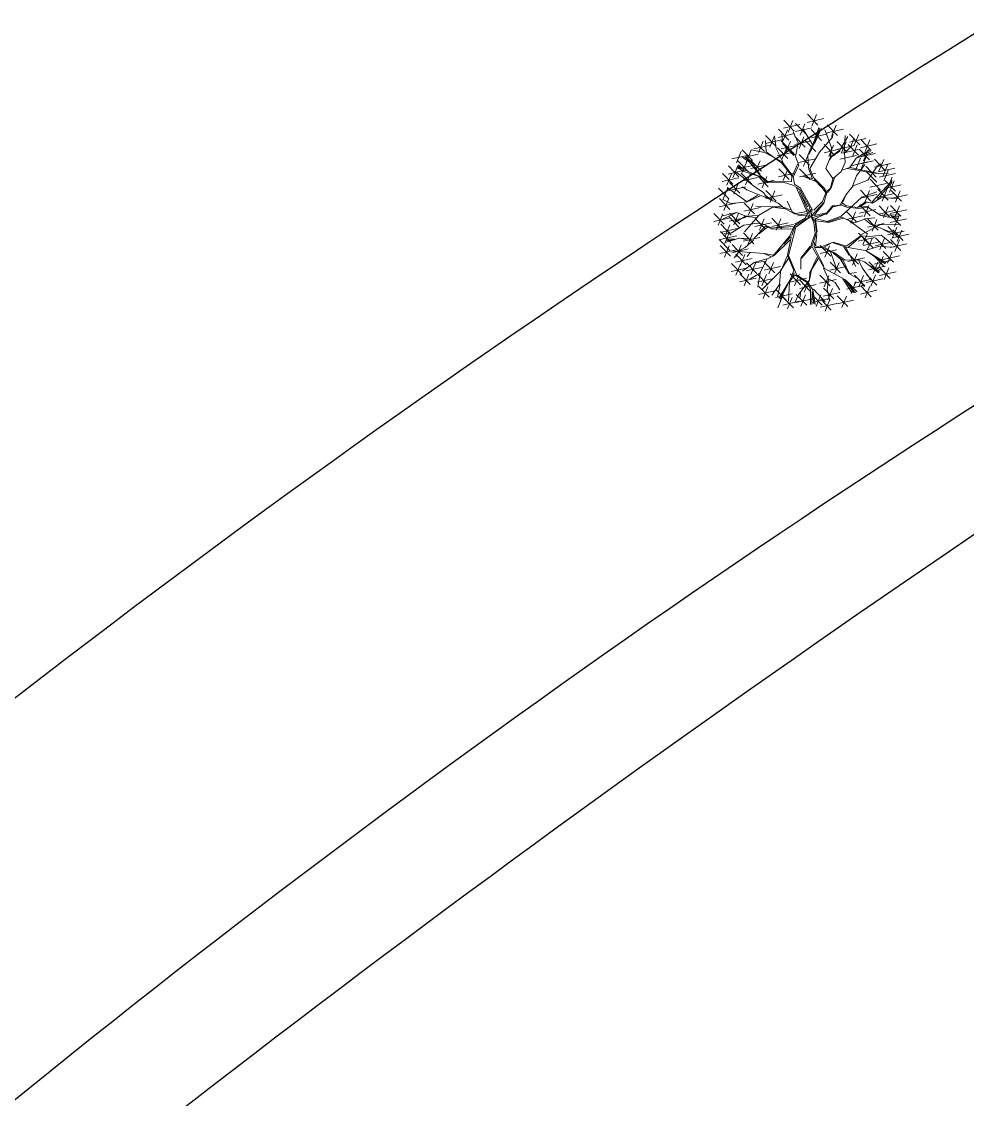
# Model space of a CAD drawing. Extents: x 2080 to 102399, y 2071 to 93424.
# Drawn here: x 83974 to 84515, y 83108 to 83724 of the extents above; entities that cross this region are included whole.
import ezdxf

# ---------------------------------------------------------------- set-up
doc = ezdxf.new("R2010")
doc.units = 0
doc.header["$LTSCALE"] = 20
doc.header["$MEASUREMENT"] = 0
doc.layers.add('Mango tree', color=96, linetype='Continuous', lineweight=5)
doc.layers.add('tree', color=60, linetype='Continuous', lineweight=0)
doc.layers.add('road', color=2, linetype='Continuous')

# ---------------------------------------------------------------- blocks, each defined once
blk = doc.blocks.new('TREE')
at = {"layer": 'tree', "linetype": 'ByBlock'}
for p, q in [((-0.0327, 0.7068), (0.0625, 0.6302)), ((-0.273, 0.5454), (-0.2587, 0.6528)), ((-0.2053, 0.6174), (-0.1194, 0.6422)), ((-0.2048, 0.6602), (-0.1095, 0.5837)), ((-0.1725, 0.5879), (-0.1582, 0.6953)), ((-0.1354, 0.6173), (-0.0495, 0.6422)), ((-0.1348, 0.6602), (-0.0396, 0.5836)), ((-0.1025, 0.5879), (-0.0882, 0.6953)), ((-0.0889, 0.4612), (-0.0874, 0.6348)), ((-0.0628, 0.6311), (0.0325, 0.5545)), ((-0.0548, 0.6426), (-0.0517, 0.5903)), ((-0.0469, 0.6439), (-0.0466, 0.6107)), ((-0.0424, 0.6), (-0.0354, 0.6435)), ((-0.0333, 0.6639), (0.0526, 0.6888)), ((-0.0305, 0.5588), (-0.0162, 0.6662)), ((0.0172, 0.6129), (0.1031, 0.6378)), ((0.0177, 0.6558), (0.113, 0.5792)), ((0.0289, 0.5925), (0.0229, 0.6448)), ((0.035, 0.6411), (0.0325, 0.5878)), ((0.0438, 0.6368), (0.0385, 0.586)), ((0.05, 0.5835), (0.0643, 0.6908)), ((0.1505, 0.5516), (0.1053, 0.6391)), ((0.1233, 0.6286), (0.2185, 0.552)), ((0.1556, 0.5563), (0.1699, 0.6636)), ((-0.4375, 0.4563), (-0.4232, 0.5636)), ((-0.3611, 0.5644), (-0.2658, 0.4878)), ((-0.3288, 0.4921), (-0.3145, 0.5995)), ((-0.3058, 0.5749), (-0.2199, 0.5997)), ((-0.2903, 0.5111), (-0.303, 0.5704)), ((-0.2242, 0.5369), (-0.1383, 0.5618)), ((-0.2237, 0.5798), (-0.1284, 0.5032)), ((-0.2072, 0.4328), (-0.2166, 0.6045)), ((-0.1914, 0.5075), (-0.1771, 0.6148)), ((-0.1172, 0.5556), (-0.022, 0.479)), ((-0.0849, 0.4833), (-0.0706, 0.5907)), ((-0.0633, 0.5882), (0.0226, 0.6131)), ((-0.0517, 0.5903), (-0.0107, 0.4797)), ((-0.0052, 0.4639), (-0.0424, 0.6)), ((-0.0021, 0.5575), (0.0931, 0.4809)), ((0.0014, 0.4731), (0.0289, 0.5925)), ((0.0385, 0.586), (0.0065, 0.4769)), ((0.0301, 0.4852), (0.0444, 0.5926)), ((0.1227, 0.5857), (0.2086, 0.6106)), ((0.1767, 0.4132), (0.1505, 0.5516)), ((0.163, 0.5451), (0.2237, 0.6001)), ((0.2049, 0.5445), (0.2908, 0.5694)), ((0.2054, 0.5874), (0.3007, 0.5108)), ((0.2257, 0.5031), (0.2873, 0.5693)), ((0.2377, 0.5151), (0.252, 0.6224)), ((0.3301, 0.4704), (0.3444, 0.5778)), ((0.3732, 0.5534), (0.4684, 0.4769)), ((0.4055, 0.4811), (0.4198, 0.5885)), ((-0.4703, 0.4857), (-0.3844, 0.5106)), ((-0.4698, 0.5286), (-0.3745, 0.452)), ((-0.4678, 0.3685), (-0.4535, 0.4759)), ((-0.3143, 0.4371), (-0.4122, 0.4877)), ((-0.3143, 0.4371), (-0.3982, 0.5041)), ((-0.3649, 0.3699), (-0.3506, 0.4773)), ((-0.3616, 0.5215), (-0.2757, 0.5464)), ((-0.2063, 0.4273), (-0.2903, 0.5111)), ((-0.1402, 0.4833), (-0.1438, 0.5217)), ((-0.1122, 0.3845), (-0.1402, 0.4833)), ((-0.1177, 0.5128), (-0.0318, 0.5376)), ((-0.0265, 0.3761), (-0.0122, 0.4835)), ((-0.0027, 0.5147), (0.0832, 0.5395)), ((0.0003, 0.3978), (0.0014, 0.4731)), ((0.1688, 0.4091), (0.163, 0.5451)), ((0.1805, 0.4059), (0.2257, 0.5031)), ((0.2208, 0.3923), (0.2351, 0.4997)), ((0.2465, 0.4744), (0.3417, 0.3978)), ((0.2646, 0.3726), (0.2815, 0.4872)), ((0.2735, 0.3684), (0.2851, 0.4823)), ((0.2788, 0.4021), (0.2931, 0.5095)), ((0.2815, 0.4872), (0.3323, 0.535)), ((0.2973, 0.4998), (0.3832, 0.5247)), ((0.2979, 0.5427), (0.3931, 0.4661)), ((0.357, 0.4049), (0.3972, 0.4816)), ((0.3726, 0.5106), (0.4585, 0.5354)), ((0.4097, 0.4715), (0.5049, 0.3949)), ((0.442, 0.3992), (0.4563, 0.5066)), ((0.5469, 0.3728), (0.5612, 0.4802)), ((-0.5611, 0.3077), (-0.5468, 0.4151)), ((-0.5429, 0.3666), (-0.457, 0.3914)), ((-0.5424, 0.4094), (-0.4471, 0.3328)), ((-0.5101, 0.3371), (-0.4958, 0.4445)), ((-0.5006, 0.398), (-0.4147, 0.4228)), ((-0.5001, 0.4408), (-0.4048, 0.3643)), ((-0.4523, 0.3771), (-0.492, 0.4152)), ((-0.3977, 0.3994), (-0.3118, 0.4242)), ((-0.3972, 0.4422), (-0.3019, 0.3656)), ((-0.3883, 0.3547), (-0.374, 0.4621)), ((-0.2951, 0.3733), (-0.3845, 0.4057)), ((-0.2946, 0.3706), (-0.3143, 0.4371)), ((-0.2738, 0.4042), (-0.1786, 0.3276)), ((-0.2415, 0.3319), (-0.2272, 0.4392)), ((-0.12, 0.3971), (-0.2126, 0.4319)), ((-0.1082, 0.3768), (-0.2063, 0.4273)), ((-0.0806, 0.3787), (-0.0889, 0.4612)), ((-0.0593, 0.4055), (0.0266, 0.4304)), ((-0.0588, 0.4484), (0.0365, 0.3718)), ((-0.0085, 0.3991), (-0.0052, 0.4639)), ((0.0691, 0.3056), (-0.0085, 0.3991)), ((0.0696, 0.32), (0.0003, 0.3978)), ((0.1077, 0.2903), (0.122, 0.3977)), ((0.1413, 0.2926), (0.1688, 0.4091)), ((0.1431, 0.2819), (0.1767, 0.4132)), ((0.188, 0.4218), (0.2739, 0.4466)), ((0.1885, 0.4646), (0.2838, 0.3881)), ((0.246, 0.4316), (0.3319, 0.4564)), ((0.2669, 0.3589), (0.357, 0.4049)), ((0.331, 0.3733), (0.4169, 0.3982)), ((0.3315, 0.4162), (0.4267, 0.3396)), ((0.3638, 0.3439), (0.3781, 0.4513)), ((0.4091, 0.4286), (0.495, 0.4535)), ((0.4112, 0.3162), (0.4576, 0.4387)), ((0.514, 0.4023), (0.5999, 0.4271)), ((0.5146, 0.4451), (0.6098, 0.3685)), ((-0.6239, 0.3068), (-0.538, 0.3317)), ((-0.6233, 0.3497), (-0.5281, 0.2731)), ((-0.591, 0.2774), (-0.5767, 0.3848)), ((-0.5319, 0.2129), (-0.5176, 0.3203)), ((-0.4487, 0.3078), (-0.531, 0.3639)), ((-0.4801, 0.3277), (-0.5236, 0.3708)), ((-0.4746, 0.3286), (-0.5139, 0.3782)), ((-0.3538, 0.3409), (-0.4523, 0.3771)), ((-0.2836, 0.2742), (-0.3538, 0.3409)), ((-0.2523, 0.3021), (-0.2977, 0.3728)), ((-0.2328, 0.3027), (-0.2946, 0.3706)), ((-0.2743, 0.3613), (-0.1884, 0.3862)), ((-0.1234, 0.268), (-0.192, 0.3599)), ((-0.0748, 0.2454), (-0.1082, 0.3768)), ((-0.1056, 0.2945), (-0.0197, 0.3194)), ((-0.105, 0.3374), (-0.0098, 0.2608)), ((-0.0955, 0.3342), (-0.0806, 0.3787)), ((-0.0826, 0.2917), (-0.0896, 0.3492)), ((-0.0727, 0.2651), (-0.0584, 0.3725)), ((0.1056, 0.2699), (0.0696, 0.32)), ((0.0749, 0.3198), (0.1608, 0.3446)), ((0.0754, 0.3626), (0.1707, 0.2861)), ((0.2348, 0.3004), (0.2669, 0.3589)), ((0.2492, 0.3123), (0.3445, 0.2357)), ((0.2815, 0.24), (0.2958, 0.3473)), ((0.3309, 0.2942), (0.4112, 0.3162)), ((0.3874, 0.2656), (0.4017, 0.373)), ((0.4116, 0.3135), (0.5357, 0.3568)), ((0.4261, 0.3103), (0.5371, 0.3486)), ((0.5416, 0.3382), (0.4319, 0.3085)), ((0.4437, 0.312), (0.5296, 0.3369)), ((0.4443, 0.3549), (0.5395, 0.2783)), ((0.4765, 0.2826), (0.4908, 0.3899)), ((0.5755, 0.2144), (0.5898, 0.3218)), ((-0.6407, 0.1317), (-0.6264, 0.2391)), ((-0.5089, 0.25), (-0.5844, 0.2487)), ((-0.5685, 0.1491), (-0.5542, 0.2565)), ((-0.5647, 0.2424), (-0.4788, 0.2672)), ((-0.5642, 0.2852), (-0.469, 0.2086)), ((-0.4776, 0.1801), (-0.5631, 0.3056)), ((-0.4757, 0.2333), (-0.5089, 0.25)), ((-0.3897, 0.223), (-0.4487, 0.3078)), ((-0.4473, 0.2298), (-0.3613, 0.2546)), ((-0.4467, 0.2726), (-0.3515, 0.1961)), ((-0.4072, 0.2253), (-0.4455, 0.3055)), ((-0.4144, 0.2003), (-0.4001, 0.3077)), ((-0.235, 0.2995), (-0.3902, 0.3069)), ((-0.3124, 0.2299), (-0.2265, 0.2547)), ((-0.3119, 0.2727), (-0.2167, 0.1961)), ((-0.2605, 0.2362), (-0.2836, 0.2742)), ((-0.2796, 0.2004), (-0.2653, 0.3078)), ((-0.243, 0.1664), (-0.2605, 0.2362)), ((-0.122, 0.2598), (-0.2328, 0.3027)), ((-0.0802, 0.2109), (-0.1225, 0.2626)), ((-0.0752, 0.181), (-0.122, 0.2598)), ((-0.0766, 0.1892), (-0.0748, 0.2454)), ((0.0922, 0.251), (0.0691, 0.3056)), ((0.0968, 0.2237), (0.0922, 0.251)), ((0.1055, 0.2394), (0.1431, 0.2819)), ((0.1115, 0.1872), (0.1055, 0.2394)), ((0.1061, 0.2671), (0.1413, 0.2926)), ((0.1459, 0.2799), (0.2348, 0.3004)), ((0.2329, 0.3114), (0.1472, 0.2885)), ((0.1705, 0.2446), (0.2658, 0.168)), ((0.2028, 0.1723), (0.2171, 0.2796)), ((0.2487, 0.2694), (0.3346, 0.2943)), ((0.258, 0.2288), (0.3309, 0.2942)), ((0.2643, 0.2243), (0.4012, 0.2418)), ((0.3427, 0.2907), (0.4261, 0.3103)), ((0.4012, 0.2418), (0.545, 0.2352)), ((0.4505, 0.1408), (0.4648, 0.2482)), ((0.482, 0.194), (0.5517, 0.312)), ((0.5427, 0.2438), (0.6286, 0.2687)), ((0.5433, 0.2867), (0.6385, 0.2101)), ((0.545, 0.2352), (0.5826, 0.2612)), ((-0.6736, 0.1612), (-0.5877, 0.186)), ((-0.673, 0.204), (-0.5778, 0.1274)), ((-0.6013, 0.1786), (-0.5154, 0.2034)), ((-0.6007, 0.2214), (-0.5055, 0.1448)), ((-0.57, 0.0488), (-0.5557, 0.1562)), ((-0.4809, 0.1824), (-0.5169, 0.1816)), ((-0.4218, 0.0972), (-0.4776, 0.1801)), ((-0.3947, 0.2193), (-0.4757, 0.2333)), ((-0.2994, 0.2183), (-0.3897, 0.223)), ((-0.2597, 0.1974), (-0.3387, 0.2173)), ((-0.2624, 0.2136), (-0.2994, 0.2183)), ((-0.2476, 0.1599), (-0.2624, 0.2136)), ((-0.1562, 0.0497), (-0.2476, 0.1599)), ((-0.128, 0.063), (-0.243, 0.1664)), ((-0.2362, 0.1352), (-0.1503, 0.16)), ((-0.2356, 0.178), (-0.1404, 0.1014)), ((-0.2034, 0.1057), (-0.1891, 0.2131)), ((-0.0623, 0.105), (-0.0766, 0.1892)), ((-0.0552, 0.1452), (-0.0757, 0.2005)), ((-0.0606, 0.1276), (-0.0231, 0.2037)), ((0.0025, 0.0374), (0.0981, 0.2158)), ((0.0159, 0.0397), (0.0879, 0.1775)), ((0.0879, 0.1775), (0.0377, 0.06)), ((0.099, 0.1765), (0.0428, 0.0471)), ((0.0437, 0.0249), (0.1115, 0.1872)), ((0.0981, 0.2158), (0.099, 0.1765)), ((0.2186, 0.1635), (0.1881, 0.2282)), ((0.1881, 0.2282), (0.2188, 0.13)), ((0.2175, 0.0543), (0.23, 0.1627)), ((0.2191, 0.1608), (0.2558, 0.2257)), ((0.23, 0.1627), (0.2643, 0.2243)), ((0.3358, 0.1329), (0.4236, 0.1589)), ((0.4177, 0.1703), (0.5036, 0.1951)), ((0.4183, 0.2131), (0.5135, 0.1365)), ((0.4236, 0.1589), (0.482, 0.194)), ((0.4236, 0.1589), (0.503, 0.136)), ((0.5067, 0.0974), (0.6118, 0.171)), ((0.525, 0.0834), (0.5393, 0.1908)), ((-0.6957, 0.0666), (-0.6098, 0.0915)), ((-0.6951, 0.1095), (-0.5999, 0.0329)), ((-0.6629, 0.0372), (-0.6486, 0.1446)), ((-0.5198, 0.114), (-0.622, 0.1415)), ((-0.6029, 0.0783), (-0.517, 0.1031)), ((-0.6023, 0.1211), (-0.5071, 0.0445)), ((-0.4593, 0.0547), (-0.5226, 0.1135)), ((-0.4435, 0.0598), (-0.5198, 0.114)), ((-0.4102, 0.0459), (-0.425, 0.0995)), ((-0.3927, 0.0407), (-0.4218, 0.0972)), ((-0.1409, 0.058), (-0.2227, 0.1446)), ((-0.0424, 0.0691), (-0.0623, 0.105)), ((-0.0561, 0.1003), (-0.0606, 0.1276)), ((0.0062, 0.0465), (-0.0561, 0.1003)), ((0.2103, 0.0643), (0.2214, 0.1471)), ((0.311, 0.0476), (0.3358, 0.1329)), ((0.4028, 0.1499), (0.4277, 0.1511)), ((0.4277, 0.1511), (0.4981, 0.1322)), ((0.4533, 0.094), (0.5485, 0.0174)), ((0.4561, 0.0497), (0.5072, 0.0947)), ((0.4922, 0.1129), (0.5781, 0.1377)), ((0.4927, 0.1557), (0.588, 0.0791)), ((0.4961, 0.109), (0.5913, 0.0324)), ((0.503, 0.136), (0.6177, 0.1524)), ((0.5072, 0.0947), (0.5725, 0.0889)), ((0.5581, 0.0067), (0.5724, 0.1141)), ((0.5725, 0.0889), (0.6283, 0.1067)), ((0.5914, 0.0745), (0.6773, 0.0994)), ((0.5919, 0.1174), (0.6871, 0.0408)), ((0.6242, 0.0451), (0.6385, 0.1524)), ((-0.551, 0.0336), (-0.6427, -0.0185)), ((-0.5542, 0.0359), (-0.6342, 0.0642)), ((-0.6174, 0.0087), (-0.5221, -0.0679)), ((-0.5851, -0.0636), (-0.5708, 0.0438)), ((-0.4431, 0.0575), (-0.551, 0.0336)), ((-0.5184, -0.0189), (-0.4325, 0.0059)), ((-0.5179, 0.0239), (-0.4226, -0.0527)), ((-0.4856, -0.0484), (-0.4713, 0.059)), ((-0.4001, 0.0366), (-0.4431, 0.0575)), ((-0.2066, 0.0326), (-0.4001, 0.0366)), ((-0.2284, 0.0123), (-0.3885, 0.0329)), ((-0.2099, 0.0183), (-0.3285, -0.0408)), ((-0.1317, 0.0372), (-0.3243, -0.0486)), ((-0.2136, 0.0233), (-0.2816, 0.0285)), ((-0.2011, 0.0336), (-0.2099, 0.0183)), ((-0.1266, 0.0547), (-0.2011, 0.0336)), ((-0.1256, 0.0491), (-0.1965, 0.0234)), ((0, 0), (-0.1317, 0.0372)), ((0, 0), (-0.1256, 0.0491)), ((-0.0378, 0.0249), (-0.1182, 0.0561)), ((-0.0133, 0.0293), (-0.0577, 0.0777)), ((-0.0029, 0.0338), (-0.0424, 0.0691)), ((-0.0049, 0.0305), (-0.0378, 0.0249)), ((-0.0003, 0.0032), (-0.0258, -0.0459)), ((-0.0193, 0.0171), (-0.0022, 0.0143)), ((-0.0003, 0.0032), (-0.0143, -0.0468)), ((0.0395, 0.0323), (-0.0049, 0.0305)), ((-0.0022, 0.0143), (0.0395, 0.0323)), ((0, 0), (0.0437, 0.0249)), ((0, 0), (0.0907, -0.0733)), ((0, 0), (0.1387, -0.0093)), ((0.0428, 0.0471), (0.0159, 0.0397)), ((0.0457, 0.0112), (0.1342, 0.0011)), ((0.1342, 0.0011), (0.1976, 0.0229)), ((0.1387, -0.0093), (0.2039, 0.0183)), ((0.1976, 0.0229), (0.2103, 0.0643)), ((0.2039, 0.0183), (0.2175, 0.0543)), ((0.2077, 0.0135), (0.2494, 0.0148)), ((0.2143, 0.023), (0.2461, 0.0172)), ((0.2461, 0.0172), (0.311, 0.0476)), ((0.2494, 0.0148), (0.3232, 0.0414)), ((0.3168, 0.0458), (0.3889, 0.0329)), ((0.3889, 0.0329), (0.4561, 0.0497)), ((0.3938, 0.0364), (0.4502, 0.0012)), ((0.5395, -0.1795), (0.4317, 0.012)), ((0.4502, 0.0012), (0.5332, 0.0068)), ((0.4662, 0.0016), (0.5615, -0.075)), ((0.5252, 0.0362), (0.6111, 0.061)), ((0.5332, 0.0068), (0.6399, -0.0619)), ((0.5359, 0.0073), (0.6375, -0.0315)), ((0.5825, -0.0766), (0.5968, 0.0307)), ((0.6103, -0.0135), (0.6962, 0.0113)), ((0.6109, 0.0293), (0.7061, -0.0473)), ((0.6432, -0.043), (0.6575, 0.0644)), ((-0.6824, -0.0975), (-0.5965, -0.0727)), ((-0.6819, -0.0547), (-0.5866, -0.1313)), ((-0.6496, -0.127), (-0.6353, -0.0196)), ((-0.4544, -0.0734), (-0.64, -0.0514)), ((-0.6179, -0.0342), (-0.532, -0.0093)), ((-0.4539, -0.0762), (-0.529, -0.1279)), ((-0.3336, -0.0445), (-0.4539, -0.0762)), ((-0.3415, -0.0625), (-0.4516, -0.0729)), ((-0.3243, -0.0486), (-0.3996, -0.1841)), ((-0.3285, -0.0408), (-0.3865, -0.1457)), ((-0.0258, -0.0459), (-0.0782, -0.0994)), ((-0.0143, -0.0468), (-0.069, -0.1031)), ((0.0037, -0.0378), (-0.0634, -0.105)), ((0.0794, -0.0725), (-0.0032, -0.0305)), ((-0.0027, -0.05), (0.0442, -0.1288)), ((0, -0.016), (0.0794, -0.0725)), ((0.0068, -0.04), (0.0464, -0.1257)), ((0.0218, -0.0124), (0.1337, -0.0129)), ((0.0907, -0.0733), (0.1551, -0.0736)), ((0.1551, -0.0736), (0.1692, -0.0909)), ((0.3552, -0.0987), (0.4322, -0.0745)), ((0.4322, -0.0745), (0.5351, -0.0711)), ((0.4506, -0.0014), (0.5471, -0.1922)), ((0.4657, -0.0413), (0.5516, -0.0164)), ((0.4982, -0.0688), (0.5841, -0.044)), ((0.4988, -0.026), (0.594, -0.1026)), ((0.5497, -0.0472), (0.6356, -0.0223)), ((0.5502, -0.0043), (0.6454, -0.0809)), ((0.634, -0.0433), (0.5572, -0.0031)), ((-0.529, -0.1279), (-0.6262, -0.1328)), ((-0.5262, -0.1302), (-0.6106, -0.1749)), ((-0.5883, -0.2365), (-0.574, -0.1291)), ((-0.3865, -0.1457), (-0.4551, -0.1682)), ((-0.4366, -0.2485), (-0.4223, -0.1411)), ((-0.2851, -0.1315), (-0.3468, -0.1809)), ((-0.1708, -0.1289), (-0.2851, -0.1315)), ((-0.1717, -0.1404), (-0.2819, -0.1338)), ((-0.1611, -0.1553), (-0.2266, -0.2977)), ((-0.1625, -0.1303), (-0.1885, -0.1908)), ((-0.0782, -0.0994), (-0.1625, -0.1303)), ((-0.1334, -0.1363), (-0.1611, -0.1553)), ((-0.069, -0.1031), (-0.1583, -0.1382)), ((-0.1491, -0.159), (-0.0787, -0.1133)), ((0.1285, -0.1649), (0.0414, -0.1124)), ((0.0442, -0.1288), (0.1326, -0.1893)), ((0.0464, -0.1257), (0.1304, -0.1758)), ((0.0776, -0.0784), (0.1507, -0.0801)), ((0.1507, -0.0801), (0.1961, -0.1171)), ((0.1692, -0.0909), (0.1988, -0.1166)), ((0.1988, -0.1166), (0.2115, -0.1592)), ((0.1997, -0.1222), (0.28, -0.1002)), ((0.2908, -0.0984), (0.2006, -0.1108)), ((0.216, -0.1194), (0.2161, -0.1529)), ((0.2161, -0.1529), (0.2589, -0.2239)), ((0.28, -0.1002), (0.361, -0.1005)), ((0.361, -0.1005), (0.4605, -0.1592)), ((0.4605, -0.1592), (0.5815, -0.1472)), ((0.4883, -0.2176), (0.5026, -0.1102)), ((0.5143, -0.1912), (0.5286, -0.0838)), ((0.5618, -0.1806), (0.6477, -0.1557)), ((0.5623, -0.1377), (0.6576, -0.2143)), ((0.5815, -0.1472), (0.612, -0.1616)), ((0.5946, -0.21), (0.6089, -0.1026)), ((-0.6694, -0.223), (-0.5835, -0.1982)), ((-0.6212, -0.2071), (-0.5353, -0.1822)), ((-0.6206, -0.1642), (-0.5254, -0.2408)), ((-0.4551, -0.1682), (-0.6115, -0.1865)), ((-0.6069, -0.1967), (-0.5564, -0.1829)), ((-0.5527, -0.1875), (-0.6055, -0.205)), ((-0.5994, -0.3116), (-0.5851, -0.2043)), ((-0.4685, -0.1733), (-0.5833, -0.2546)), ((-0.4768, -0.1719), (-0.5527, -0.1875)), ((-0.4074, -0.1716), (-0.4768, -0.1719)), ((-0.4694, -0.219), (-0.3835, -0.1942)), ((-0.4689, -0.1762), (-0.3736, -0.2528)), ((-0.4283, -0.3326), (-0.414, -0.2253)), ((-0.4167, -0.1646), (-0.3981, -0.1586)), ((-0.4074, -0.1716), (-0.4005, -0.2266)), ((-0.4005, -0.2266), (-0.3951, -0.2756)), ((-0.3996, -0.1841), (-0.39, -0.2748)), ((-0.2062, -0.2186), (-0.3247, -0.2471)), ((-0.3029, -0.2434), (-0.2099, -0.2306)), ((-0.1885, -0.1908), (-0.2354, -0.3106)), ((-0.1713, -0.2187), (-0.0761, -0.2953)), ((-0.1597, -0.1636), (-0.1316, -0.1979)), ((-0.1491, -0.159), (-0.1325, -0.1923)), ((-0.1391, -0.291), (-0.1248, -0.1836)), ((-0.1325, -0.1923), (-0.0549, -0.2378)), ((-0.1316, -0.1979), (-0.1072, -0.2747)), ((-0.127, -0.208), (-0.0549, -0.2378)), ((-0.117, -0.2175), (-0.1065, -0.28)), ((0.1304, -0.1758), (0.1582, -0.2744)), ((0.1323, -0.1698), (0.3363, -0.2026)), ((0.1396, -0.2563), (0.2255, -0.2314)), ((0.1402, -0.2134), (0.2354, -0.29)), ((0.145, -0.2292), (0.153, -0.3929)), ((0.1725, -0.2857), (0.1868, -0.1784)), ((0.2115, -0.1592), (0.2579, -0.2353)), ((0.2589, -0.2239), (0.3265, -0.2433)), ((0.2678, -0.3315), (0.2821, -0.2242)), ((0.3093, -0.2742), (0.2687, -0.2335)), ((0.2687, -0.2335), (0.3278, -0.2515)), ((0.3224, -0.241), (0.4083, -0.2161)), ((0.323, -0.1981), (0.4182, -0.2747)), ((0.3363, -0.2026), (0.433, -0.2618)), ((0.3553, -0.2704), (0.3696, -0.1631)), ((0.4287, -0.2023), (0.5239, -0.2789)), ((0.461, -0.2747), (0.4753, -0.1673)), ((0.5276, -0.2515), (0.6135, -0.2267)), ((0.5281, -0.2087), (0.6233, -0.2852)), ((0.5471, -0.1922), (0.5922, -0.2432)), ((0.5536, -0.2251), (0.6395, -0.2002)), ((0.5541, -0.1822), (0.6493, -0.2588)), ((-0.6322, -0.2822), (-0.5463, -0.2573)), ((-0.6316, -0.2393), (-0.5364, -0.3159)), ((-0.5061, -0.2806), (-0.5649, -0.299)), ((-0.5575, -0.3039), (-0.4623, -0.3805)), ((-0.5252, -0.3762), (-0.5109, -0.2688)), ((-0.4783, -0.2816), (-0.508, -0.3032)), ((-0.3696, -0.2771), (-0.5061, -0.2806)), ((-0.4611, -0.3032), (-0.3752, -0.2783)), ((-0.4606, -0.2603), (-0.3653, -0.3369)), ((-0.3951, -0.2756), (-0.4174, -0.327)), ((-0.39, -0.2748), (-0.4095, -0.3399)), ((-0.3696, -0.2771), (-0.3029, -0.2434)), ((-0.3247, -0.2471), (-0.3696, -0.2771)), ((-0.2391, -0.3055), (-0.2795, -0.3823)), ((-0.2354, -0.3106), (-0.2065, -0.4818)), ((-0.1137, -0.2701), (-0.1773, -0.3731)), ((-0.1719, -0.2615), (-0.086, -0.2367)), ((-0.1072, -0.2747), (-0.1125, -0.3593)), ((-0.1097, -0.2945), (-0.1064, -0.3806)), ((-0.1024, -0.2878), (-0.0963, -0.3901)), ((-0.0549, -0.2378), (-0.0184, -0.3382)), ((-0.0107, -0.3337), (-0.0485, -0.2422)), ((0.1582, -0.2744), (0.2241, -0.3165)), ((0.2349, -0.3021), (0.3208, -0.2772)), ((0.2355, -0.2592), (0.3307, -0.3358)), ((0.2579, -0.2353), (0.3074, -0.2801)), ((0.3074, -0.2801), (0.3177, -0.3902)), ((0.3265, -0.2433), (0.3478, -0.2873)), ((0.3478, -0.2873), (0.4223, -0.3138)), ((0.3496, -0.2814), (0.5678, -0.2977)), ((0.3918, -0.2995), (0.5577, -0.3051)), ((0.4055, -0.3339), (0.4914, -0.309)), ((0.4061, -0.291), (0.5013, -0.3676)), ((0.4383, -0.3633), (0.4526, -0.256)), ((0.4881, -0.3355), (0.574, -0.3107)), ((0.4886, -0.2927), (0.5839, -0.3693)), ((0.5002, -0.3086), (0.5861, -0.2837)), ((0.5209, -0.365), (0.5352, -0.2576)), ((-0.5581, -0.3467), (-0.4722, -0.3219)), ((-0.4174, -0.327), (-0.504, -0.3949)), ((-0.423, -0.3446), (-0.4971, -0.4018)), ((-0.4841, -0.411), (-0.423, -0.3446)), ((-0.4095, -0.3399), (-0.4823, -0.4217)), ((-0.4553, -0.4642), (-0.441, -0.3568)), ((-0.4035, -0.3413), (-0.4222, -0.4649)), ((-0.2795, -0.3823), (-0.343, -0.4206)), ((-0.3423, -0.3926), (-0.2564, -0.3678)), ((-0.3417, -0.3498), (-0.2465, -0.4264)), ((-0.3095, -0.4221), (-0.2952, -0.3147)), ((-0.2759, -0.3869), (-0.2676, -0.4359)), ((-0.2224, -0.3925), (-0.1365, -0.3676)), ((-0.2219, -0.3496), (-0.1266, -0.4262)), ((-0.1896, -0.4219), (-0.1753, -0.3146)), ((-0.1125, -0.3593), (-0.1552, -0.4731)), ((-0.1064, -0.3806), (-0.1525, -0.4723)), ((-0.0963, -0.3901), (-0.0331, -0.4661)), ((-0.0194, -0.3324), (-0.0839, -0.4803)), ((-0.0591, -0.4848), (-0.0448, -0.3774)), ((-0.0488, -0.3905), (-0.0267, -0.3225)), ((-0.0184, -0.3382), (0.0499, -0.4609)), ((-0.008, -0.3501), (0.1163, -0.3738)), ((-0.0076, -0.3361), (0.1127, -0.3689)), ((0.0707, -0.378), (0.1659, -0.4546)), ((0.103, -0.4503), (0.1173, -0.343)), ((0.1127, -0.3689), (0.1499, -0.4241)), ((0.1176, -0.3652), (0.2597, -0.428)), ((0.1913, -0.4128), (0.2772, -0.3879)), ((0.1919, -0.3699), (0.2871, -0.4465)), ((0.2241, -0.3165), (0.2233, -0.3781)), ((0.2233, -0.3781), (0.2612, -0.5033)), ((0.2241, -0.4422), (0.2384, -0.3349)), ((0.2263, -0.3133), (0.2777, -0.369)), ((0.3176, -0.374), (0.4129, -0.4506)), ((0.3177, -0.3902), (0.3763, -0.5062)), ((0.3499, -0.4463), (0.3642, -0.3389)), ((0.4223, -0.3138), (0.4886, -0.4089)), ((0.4587, -0.415), (0.5446, -0.3901)), ((0.4593, -0.3721), (0.5545, -0.4487)), ((0.4915, -0.4444), (0.5058, -0.3371)), ((-0.4882, -0.4347), (-0.4023, -0.4099)), ((-0.4876, -0.3919), (-0.3924, -0.4684)), ((-0.4744, -0.4636), (-0.3791, -0.5402)), ((-0.4421, -0.5359), (-0.4278, -0.4285)), ((-0.3986, -0.4717), (-0.3127, -0.4468)), ((-0.398, -0.4288), (-0.3028, -0.5054)), ((-0.343, -0.4206), (-0.3958, -0.4885)), ((-0.3657, -0.5011), (-0.3514, -0.3937)), ((-0.2676, -0.4359), (-0.288, -0.4955)), ((-0.2125, -0.4633), (-0.2516, -0.5788)), ((-0.0919, -0.4553), (-0.006, -0.4305)), ((-0.0913, -0.4125), (0.0039, -0.4891)), ((-0.0336, -0.4634), (-0.063, -0.5215)), ((-0.0331, -0.4661), (-0.0177, -0.5084)), ((0.0499, -0.4609), (0.1322, -0.517)), ((0.0678, -0.4686), (0.1537, -0.4437)), ((0.0684, -0.4257), (0.1636, -0.5023)), ((0.0702, -0.4209), (0.1561, -0.396)), ((0.1007, -0.498), (0.115, -0.3907)), ((0.1499, -0.4241), (0.2072, -0.4816)), ((0.1527, -0.5685), (0.167, -0.4611)), ((0.2465, -0.4497), (0.2653, -0.5445)), ((0.2597, -0.428), (0.35, -0.533)), ((0.3171, -0.4168), (0.403, -0.392)), ((0.4013, -0.4879), (0.3244, -0.3975)), ((0.3516, -0.5484), (0.3659, -0.441)), ((0.3913, -0.4953), (0.3618, -0.4526)), ((0.3618, -0.4526), (0.3818, -0.5053)), ((0.371, -0.4791), (0.4569, -0.4543)), ((0.3716, -0.4363), (0.4668, -0.5128)), ((0.4039, -0.5086), (0.4182, -0.4012)), ((-0.4749, -0.5065), (-0.389, -0.4816)), ((-0.3794, -0.5414), (-0.2842, -0.618)), ((-0.3471, -0.6137), (-0.3328, -0.5063)), ((-0.2543, -0.53), (-0.1591, -0.6066)), ((-0.2093, -0.4822), (-0.2396, -0.5849)), ((-0.2065, -0.4818), (-0.235, -0.5955)), ((-0.222, -0.6023), (-0.2077, -0.495)), ((-0.1845, -0.5458), (-0.0893, -0.6224)), ((-0.1552, -0.4731), (-0.1424, -0.549)), ((-0.1522, -0.6181), (-0.1379, -0.5107)), ((-0.152, -0.475), (-0.1152, -0.5107)), ((-0.063, -0.5215), (-0.0923, -0.6299)), ((-0.0177, -0.5084), (-0.0184, -0.6371)), ((-0.0129, -0.6396), (0.0014, -0.5323)), ((0.0432, -0.6451), (0.0575, -0.5377)), ((0.0511, -0.4687), (0.0651, -0.6342)), ((0.0737, -0.6355), (0.0525, -0.4769)), ((0.1198, -0.539), (0.2057, -0.5142)), ((0.1204, -0.4962), (0.2156, -0.5728)), ((0.1322, -0.517), (0.1982, -0.6091)), ((0.2072, -0.4816), (0.2087, -0.5904)), ((0.2392, -0.5595), (0.3251, -0.5347)), ((0.2397, -0.5167), (0.335, -0.5933)), ((0.2612, -0.5033), (0.2916, -0.568)), ((0.2658, -0.5304), (0.2845, -0.5748)), ((0.272, -0.589), (0.2863, -0.4816)), ((0.2765, -0.631), (0.2908, -0.5236)), ((0.3187, -0.5189), (0.4046, -0.4941)), ((0.3193, -0.4761), (0.4145, -0.5527)), ((-0.38, -0.5843), (-0.2941, -0.5594)), ((-0.2549, -0.5729), (-0.169, -0.548)), ((-0.1864, -0.7024), (-0.1721, -0.595)), ((-0.185, -0.5886), (-0.0991, -0.5638)), ((-0.1424, -0.549), (-0.1582, -0.6188)), ((-0.1279, -0.6111), (-0.0326, -0.6877)), ((-0.0956, -0.6834), (-0.0813, -0.576)), ((-0.0457, -0.6102), (0.0402, -0.5853)), ((-0.0451, -0.5673), (0.0501, -0.6439)), ((-0.0167, -0.5472), (0.0102, -0.6407)), ((-0.0016, -0.637), (-0.0134, -0.5831)), ((0.0037, -0.7279), (0.018, -0.6205)), ((0.0103, -0.6156), (0.0962, -0.5908)), ((0.0109, -0.5728), (0.1061, -0.6494)), ((0.0774, -0.6445), (0.1633, -0.6196)), ((0.078, -0.6016), (0.1732, -0.6782)), ((0.1102, -0.6739), (0.1245, -0.5666)), ((0.1778, -0.6327), (0.2637, -0.6079)), ((0.1784, -0.5899), (0.2736, -0.6665)), ((0.2107, -0.6622), (0.225, -0.5548)), ((0.2437, -0.6015), (0.3296, -0.5767)), ((0.2442, -0.5587), (0.3395, -0.6353)), ((-0.2193, -0.6729), (-0.1334, -0.6481)), ((-0.2187, -0.6301), (-0.1235, -0.7067)), ((-0.1284, -0.6539), (-0.0425, -0.6291)), ((-0.0291, -0.6984), (0.0568, -0.6736)), ((-0.0286, -0.6556), (0.0667, -0.7322))]:
    blk.add_line(p, q, dxfattribs=at)

msp = doc.modelspace()

# ---------------------------------------------------------------- linework, layer by layer
at = {"linetype": 'Continuous', "ltscale": 0.5}
msp.add_arc((89409.28, 76216.535), 8715.963, 123.3445826, 129.7834699, dxfattribs=at)
at = {"layer": 'road', "linetype": 'Continuous', "ltscale": 0.5}
for radius, start in [(6247.118, 121.5115741), (6067.118, 121.4983279)]:
    msp.add_arc((87795.356, 78398.564), radius, start, 130.7164392, dxfattribs=at)

# ---------------------------------------------------------------- block references
at = {"layer": 'Mango tree', "linetype": 'Continuous', "extrusion": (0.00224, -0.003541, 0.999991), "xscale": 78.98055649946903, "yscale": 78.98055649946903, "zscale": 78.98055649946903, "rotation": 51.50199717107843}
msp.add_blockref('TREE', (84425.101, 83613.26, -106.922), dxfattribs=at)

doc.saveas('drawing.dxf')
